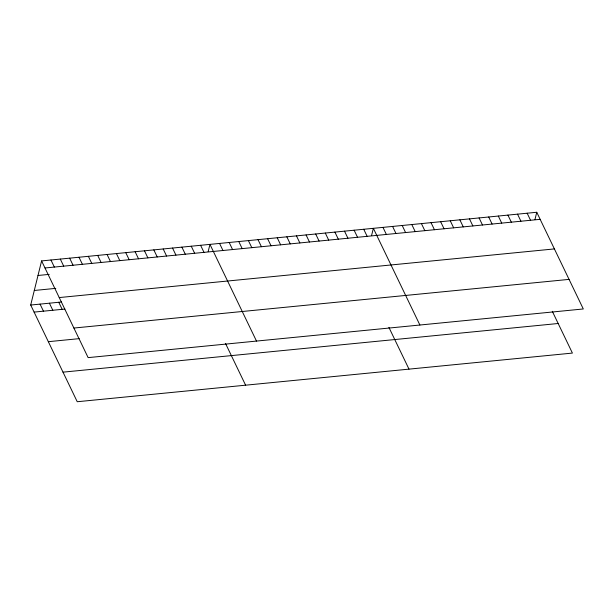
<?xml version="1.0" encoding="UTF-8"?>
<svg xmlns="http://www.w3.org/2000/svg" width="614" height="614" viewBox="0 0 614 614"><rect width="100%" height="100%" fill="white"/><g stroke="black" fill="none" stroke-linecap="round" stroke-linejoin="round"><path stroke-width="0.92" d="M552.308 311.313L572.409 353.081L77.241 401.733L30.7 305.035L41.591 260.919L536.759 212.267L583.3 308.965L88.132 357.624L41.591 260.919M208.154 251.656L209.95 244.38L256.491 341.077M371.554 235.599L373.358 228.324L419.892 325.021M534.963 219.543L536.759 212.267M44.999 267.988L540.159 219.336M37.999 275.479L49.22 274.374M34.292 290.476L55.805 288.365M59.228 297.567L554.396 248.916M30.7 305.035L61.569 301.996M34.1 312.104L64.969 309.065M73.895 328.045L569.063 279.385M48.337 341.683L79.206 338.644M63.004 372.153L558.172 323.501M527.15 213.212L530.55 220.28M517.533 214.156L520.941 221.224M507.924 215.1L511.324 222.168M498.315 216.044L501.715 223.112M488.698 216.988L492.098 224.056M479.089 217.932L482.489 225M469.472 218.876L472.88 225.944M459.863 219.82L463.263 226.888M450.254 220.764L453.654 227.832M440.637 221.708L444.045 228.776M431.028 222.652L434.428 229.72M421.419 223.596L424.819 230.664M411.802 224.54L415.202 231.608M402.193 225.484L405.593 232.552M392.576 226.428L395.984 233.497M382.967 227.38L386.367 234.441M363.741 229.268L367.141 236.336M354.132 230.212L357.532 237.28M344.515 231.156L347.923 238.224M388.9 327.369L409.001 369.137M334.906 232.1L338.306 239.168M325.297 233.044L328.697 240.112M315.68 233.988L319.08 241.056M306.071 234.932L309.471 242M296.455 235.876L299.862 242.944M286.845 236.82L290.245 243.888M277.236 237.764L280.636 244.832M267.62 238.708L271.027 245.777M258.01 239.652L261.411 246.721M248.401 240.596L251.801 247.665M238.785 241.54L242.185 248.609M229.175 242.484L232.576 249.553M219.559 243.436L222.966 250.504M200.594 245.293L204.001 252.362M191.246 246.214L194.646 253.283M181.89 247.135L185.29 254.204M225.492 343.426L245.6 385.193M172.534 248.056L175.942 255.125M163.186 248.969L166.586 256.038M153.83 249.89L157.23 256.959M144.474 250.811L147.882 257.88M135.126 251.732L138.526 258.801M125.77 252.646L129.17 259.714M116.414 253.567L119.822 260.635M107.066 254.488L110.466 261.556M97.71 255.409L101.11 262.47M88.362 256.322L91.762 263.391M79.006 257.243L82.406 264.312M69.651 258.164L73.051 265.233M60.302 259.085L63.702 266.146M50.947 259.998L54.347 267.067M58.76 302.272L62.16 309.341M49.404 303.193L52.812 310.262M40.056 304.114L43.456 311.183"/></g></svg>
